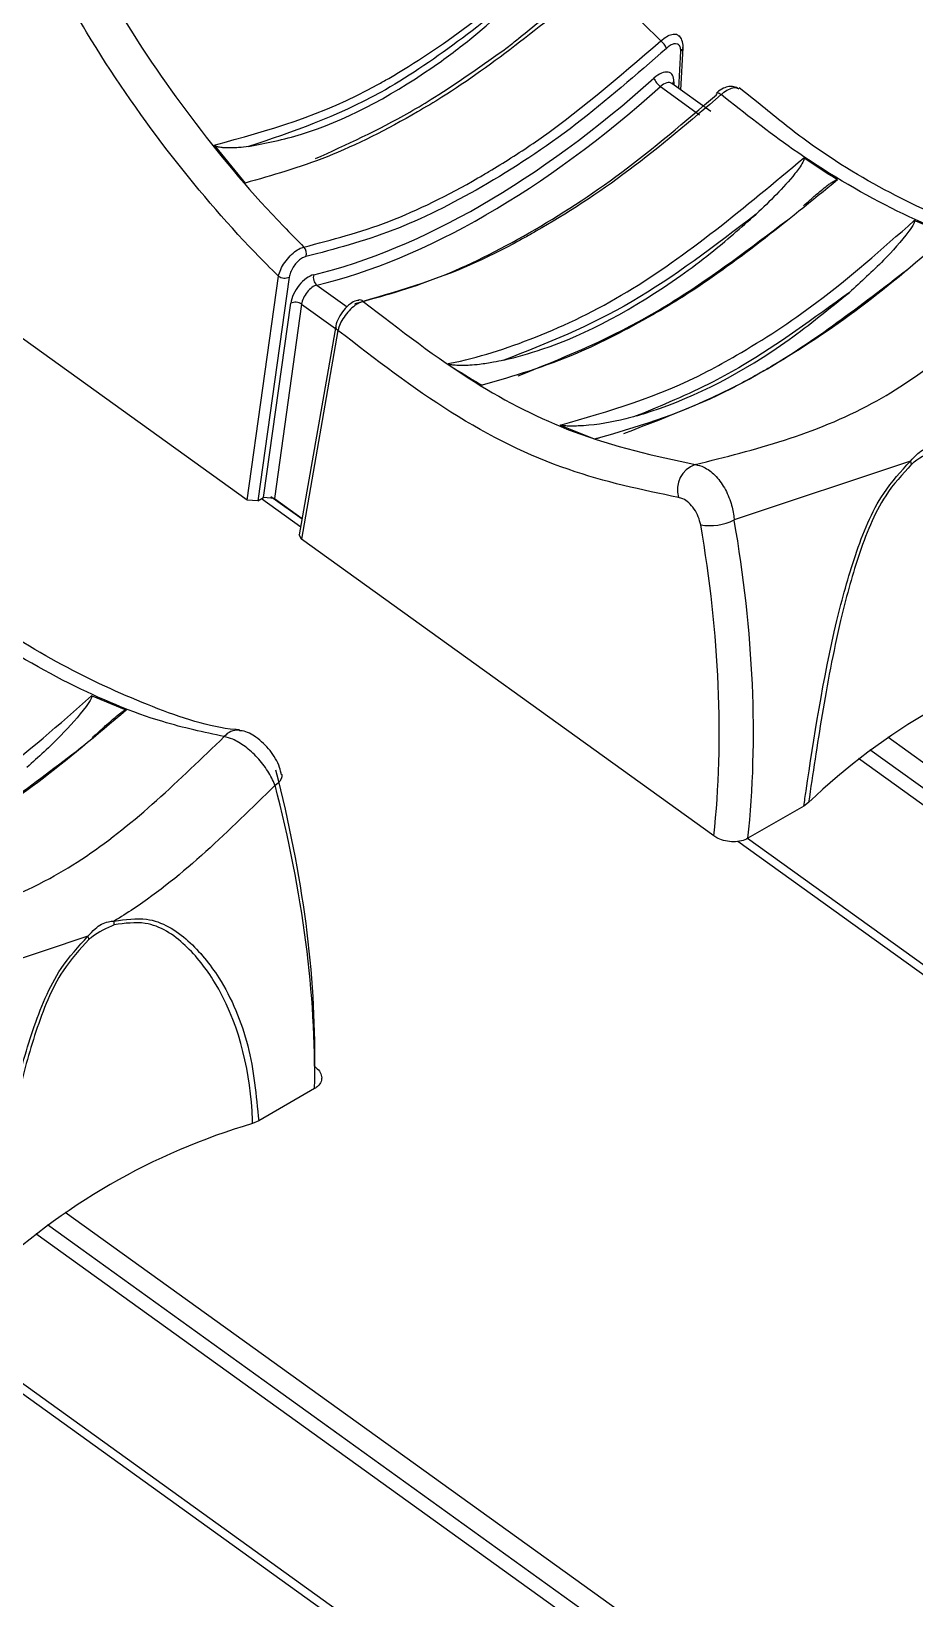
# Model space of a CAD drawing. Header units: inches. Extents: x 1.2 to 43.4, y 1.7 to 28.6.
# Drawn here: x 6.292 to 6.815, y 15.17 to 16.098 of the extents above; entities that cross this region are included whole.
import ezdxf

# ---------------------------------------------------------------- set-up
doc = ezdxf.new("R2010")
doc.units = ezdxf.units.IN
doc.header["$MEASUREMENT"] = 0

msp = doc.modelspace()

# ---------------------------------------------------------------- linework, layer by layer
for p, q in [((6.67574, 16.06411), (6.67684, 16.08631)), ((6.67696, 16.06323), (6.6782, 16.08835)), ((6.67152, 16.06714), (6.6714, 16.0672)), ((6.69458, 16.05056), (6.67147, 16.06718)), ((6.67277, 16.06807), (6.67269, 16.0663)), ((6.66484, 16.06527), (6.68805, 16.04858)), ((6.72364, 16.05487), (6.71144, 16.06452)), ((6.40048, 16.03058), (6.41895, 16.00821)), ((6.41999, 15.82056), (6.17574, 15.99619)), ((6.83555, 15.9775), (6.81506, 15.98592)), ((6.41999, 15.82056), (6.43859, 15.95307)), ((6.44504, 15.9525), (6.42646, 15.82011)), ((6.46134, 15.9478), (6.47933, 15.93487)), ((6.42972, 15.822), (6.44587, 15.93708)), ((6.45232, 15.93651), (6.43619, 15.82155)), ((6.45232, 15.93651), (6.47234, 15.92212)), ((6.47256, 15.9234), (6.45092, 15.79988)), ((6.47386, 15.92091), (6.45222, 15.79738)), ((6.60549, 15.86486), (6.62618, 15.85658)), ((6.8129, 15.84358), (6.70848, 15.80875)), ((6.42646, 15.82011), (6.41999, 15.82056)), ((6.42646, 15.82011), (6.42972, 15.822)), ((6.42865, 15.82138), (6.45178, 15.80475)), ((6.43619, 15.82155), (6.42972, 15.822)), ((6.45256, 15.80921), (6.43413, 15.82247)), ((6.43619, 15.82155), (6.45265, 15.80972)), ((6.45222, 15.79738), (6.45092, 15.79988)), ((6.69648, 15.62174), (6.45222, 15.79738)), ((6.34843, 15.69629), (6.32795, 15.70472)), ((7.87559, 14.90637), (6.7995, 15.68016)), ((7.86393, 14.89964), (6.78888, 15.67268)), ((7.85613, 14.89514), (6.78202, 15.66751)), ((6.44071, 15.65792), (6.44063, 15.65816)), ((6.75256, 15.64159), (6.74975, 15.63946)), ((6.74975, 15.63946), (6.71667, 15.62036)), ((6.71066, 15.61859), (7.77881, 14.85051)), ((7.78327, 14.85308), (6.71639, 15.62025)), ((6.32579, 15.56238), (6.22137, 15.52755)), ((6.45999, 15.47218), (6.4269, 15.45308)), ((6.4269, 15.45308), (6.42332, 15.45152)), ((7.37681, 14.61844), (6.30177, 15.39148)), ((7.38847, 14.62517), (6.31239, 15.39895)), ((7.36902, 14.61394), (6.2949, 15.38631)), ((6.22355, 15.33738), (7.2917, 14.5693)), ((7.29616, 14.57188), (6.22928, 15.33905))]:
    msp.add_line(p, q)
at = {"flags": 128}
for points in [[(6.69809, 16.06145), (6.69819, 16.06152), (6.69853, 16.0616), (6.69898, 16.06154), (6.69952, 16.06133), (6.70014, 16.06097), (6.7008, 16.0605)], [(6.43661, 15.6518), (6.43835, 15.65309), (6.43966, 15.65442), (6.4405, 15.65575), (6.44082, 15.65702), (6.44071, 15.65792)]]:
    msp.add_lwpolyline(points, dxfattribs=at)
for centre, radius, start, end in [((6.65848, 16.08401), 0.01061, 21.58405, 51.65882), ((6.67558, 16.08862), 0.00263, 298.49363, 353.15222), ((6.67073, 16.07376), 0.01033, 199.65458, 235.2404), ((6.67431, 16.06547), 0.00302, 120.5599, 150.52762), ((6.69889, 16.06082), 0.00101, 142.09318, 203.28739), ((6.4494, 15.96648), 0.00575, 341.64412, 41.82427), ((6.44233, 15.95868), 0.00675, 236.30455, 293.65137), ((6.46492, 15.95224), 0.0057, 162.53326, 231.17337), ((6.44858, 15.9309), 0.00675, 56.30825, 113.64551), ((6.48667, 15.93586), 0.00314, 46.51438, 100.38234), ((6.47523, 15.92321), 0.00267, 175.71657, 239.29461), ((6.69049, 15.82674), 0.01568, 108.76191, 197.27569), ((6.79322, 15.83642), 0.02095, 14.70105, 20.00861), ((6.69408, 15.83849), 0.03304, 260.54627, 295.84141), ((7.01963, 15.36126), 0.38718, 106.38148, 133.61315), ((6.41433, 15.67426), 0.01005, 83.98438, 141.26081), ((6.31821, 15.57048), 0.02317, 356.76056, 2.19608), ((6.30602, 15.55518), 0.02104, 14.71227, 19.99739), ((6.53251, 15.08006), 0.38718, 106.38148, 133.61315)]:
    msp.add_arc(centre, radius, start, end)
for centre, major_axis, ratio, start_param, end_param in [((6.59323, 16.35551), (0.26826, 0.38406), 0.513883, 3.664852, 4.283029), ((6.66299, 16.0619), (0.00789, 0.0113), 0.513883, 5.597097, 7.424621), ((6.66622, 16.05964), (0.00521, 0.00757), 0.519406, 6.272431, 7.420905), ((6.59646, 16.35325), (0.27095, 0.38779), 0.513775, 3.664923, 4.2831), ((6.45555, 15.94214), (0.00789, 0.0113), 0.513883, 0.52326, 2.350784), ((6.45878, 15.93989), (0.00521, 0.00757), 0.519406, 0.519543, 2.347068), ((6.27595, 15.90891), (-0.28932, 0.55226), 0.609678, 3.882247, 4.229577), ((6.26588, 15.90364), (-0.28211, 0.53984), 0.610422, 3.882904, 4.230235), ((6.03183, 15.76852), (-0.32401, 0.51574), 0.54313, 3.836956, 4.184286), ((6.02163, 15.7621), (-0.33121, 0.52816), 0.54393, 3.83737, 4.1847)]:
    msp.add_ellipse(centre, major_axis=major_axis, ratio=ratio, start_param=start_param, end_param=end_param)
for points, knots in [([(6.66506, 16.09233), (6.65354, 16.10377), (6.62316, 16.13395), (6.57262, 16.19427), (6.53909, 16.24716), (6.52068, 16.2762)], [0, 0, 0, 0, 0.215851, 0.569406, 1, 1, 1, 1]), ([(6.31694, 16.15859), (6.32593, 16.14202), (6.34779, 16.10176), (6.3893, 16.04166), (6.42733, 15.9968), (6.44964, 15.97438), (6.45368, 15.97031)], [0, 0, 0, 0, 0.2363914, 0.5747043, 0.9228292, 1, 1, 1, 1]), ([(6.43859, 15.95307), (6.43395, 15.95771), (6.41105, 15.98063), (6.37147, 16.02719), (6.32868, 16.08893), (6.30582, 16.13104), (6.29657, 16.14807)], [0, 0, 0, 0, 0.0850769, 0.420491, 0.7656322, 1, 1, 1, 1]), ([(6.40048, 16.03058), (6.43233, 16.03932), (6.46625, 16.04864), (6.53292, 16.08665), (6.57089, 16.11483), (6.6046, 16.14695), (6.60825, 16.15042)], [0, 0, 0, 0, 0.473155, 0.503814, 0.94637, 1, 1, 1, 1]), ([(6.62777, 16.12869), (6.59684, 16.1034), (6.56104, 16.07413), (6.5075, 16.04221), (6.46734, 16.0218), (6.43487, 16.01268), (6.41895, 16.00821)], [0, 0, 0, 0, 0.428705, 0.496172, 0.752971, 1, 1, 1, 1]), ([(6.59063, 16.12776), (6.55993, 16.10319), (6.5024, 16.05714), (6.44682, 16.03848), (6.42089, 16.02977)], [0, 0, 0, 0, 0.5335978, 1, 1, 1, 1]), ([(6.42089, 16.02977), (6.43126, 16.03183), (6.46553, 16.03862), (6.51109, 16.06256), (6.55769, 16.09689), (6.57779, 16.11573), (6.59063, 16.12776)], [0, 0, 0, 0, 0.194223, 0.641952, 0.771291, 1, 1, 1, 1]), ([(6.57409, 16.08841), (6.57629, 16.09017), (6.58728, 16.09899), (6.60139, 16.11075), (6.61485, 16.12133), (6.61987, 16.12494), (6.62223, 16.12652), (6.62388, 16.12752), (6.62504, 16.12815), (6.62587, 16.12853), (6.62653, 16.12876), (6.62702, 16.12888), (6.6274, 16.12887), (6.62763, 16.12882), (6.62774, 16.12873), (6.62777, 16.12869)], [0, 0, 0, 0, 0.129537, 0.648394, 0.820157, 0.877618, 0.916415, 0.942709, 0.960627, 0.97293, 0.981482, 0.990417, 0.994076, 0.997767, 1, 1, 1, 1]), ([(6.66506, 16.09233), (6.66619, 16.09324), (6.66846, 16.09506), (6.67168, 16.09634), (6.67422, 16.09652), (6.67519, 16.09567), (6.6756, 16.09531)], [0, 0, 0, 0, 0.267165, 0.534223, 0.800956, 1, 1, 1, 1]), ([(6.6756, 16.09531), (6.67579, 16.09524), (6.67606, 16.09514), (6.67614, 16.09483), (6.67617, 16.09475)], [0, 0, 0, 0, 0.725, 1, 1, 1, 1]), ([(6.67812, 16.08833), (6.67815, 16.0885), (6.67844, 16.09004), (6.6777, 16.09245), (6.67664, 16.09483), (6.67569, 16.09541), (6.67567, 16.09543)], [0, 0, 0, 0, 0.065466, 0.570668, 0.989145, 1, 1, 1, 1]), ([(6.45368, 15.97031), (6.47026, 15.97463), (6.50341, 15.98326), (6.54111, 16.002), (6.56977, 16.01878), (6.60612, 16.0417), (6.63991, 16.07073), (6.66506, 16.09233)], [0, 0, 0, 0, 0.248411, 0.496821, 0.527006, 0.647843, 1, 1, 1, 1]), ([(6.66835, 16.08791), (6.65055, 16.07232), (6.61442, 16.04068), (6.55959, 16.00494), (6.50534, 15.97779), (6.47184, 15.96908), (6.45485, 15.96467)], [0, 0, 0, 0, 0.247956, 0.503297, 0.748099, 1, 1, 1, 1]), ([(6.46049, 16.02262), (6.47896, 16.03099), (6.50213, 16.04149), (6.54036, 16.06445), (6.55968, 16.07817), (6.57409, 16.08841)], [0, 0, 0, 0, 0.499888, 0.626785, 1, 1, 1, 1]), ([(6.67684, 16.08631), (6.67683, 16.08679), (6.67683, 16.08807), (6.67618, 16.08963), (6.67478, 16.09062), (6.67287, 16.09065), (6.67062, 16.08979), (6.6691, 16.08854), (6.66835, 16.08791)], [0, 0, 0, 0, 0.108567, 0.292197, 0.471521, 0.647897, 0.823949, 1, 1, 1, 1]), ([(6.48388, 15.93684), (6.5002, 15.94132), (6.53329, 15.95042), (6.58688, 15.9773), (6.64252, 16.0131), (6.67931, 16.0445), (6.69796, 16.06042)], [0, 0, 0, 0, 0.243757, 0.494258, 0.743515, 1, 1, 1, 1]), ([(6.7008, 16.0605), (6.6826, 16.04497), (6.6462, 16.01392), (6.60706, 15.98861), (6.57812, 15.9723), (6.54284, 15.95393), (6.5118, 15.94485), (6.48883, 15.93813)], [0, 0, 0, 0, 0.252922, 0.505844, 0.535964, 0.656537, 1, 1, 1, 1]), ([(6.71132, 16.06366), (6.71126, 16.06373), (6.71053, 16.06463), (6.70831, 16.06532), (6.70523, 16.06543), (6.70186, 16.06425), (6.69938, 16.0628), (6.69817, 16.0615), (6.69811, 16.06142)], [0, 0, 0, 0, 0.020734, 0.241929, 0.444704, 0.678767, 0.982536, 1, 1, 1, 1]), ([(6.71102, 16.06388), (6.71036, 16.06418), (6.70897, 16.0648), (6.7059, 16.06401), (6.70304, 16.06239), (6.70135, 16.06096), (6.7008, 16.0605)], [0, 0, 0, 0, 0.2728799, 0.5663689, 0.8590481, 1, 1, 1, 1]), ([(6.8936, 15.96176), (6.88156, 15.96433), (6.85184, 15.97069), (6.80121, 15.99197), (6.74831, 16.02301), (6.71487, 16.04939), (6.7008, 16.0605)], [0, 0, 0, 0, 0.196947, 0.486123, 0.783684, 1, 1, 1, 1]), ([(6.90255, 15.96571), (6.90169, 15.96577), (6.88587, 15.96692), (6.85155, 15.97843), (6.80098, 16.00117), (6.75769, 16.02713), (6.7321, 16.04798), (6.72364, 16.05487)], [0, 0, 0, 0, 0.016398, 0.300191, 0.579937, 0.861129, 1, 1, 1, 1]), ([(6.42089, 16.02977), (6.41893, 16.02953), (6.41547, 16.0291), (6.41095, 16.0289), (6.40768, 16.02895), (6.40543, 16.02912), (6.40387, 16.02933), (6.40279, 16.02955), (6.40204, 16.02975), (6.40145, 16.02995), (6.40102, 16.03015), (6.40071, 16.03035), (6.40056, 16.03048), (6.4005, 16.03055), (6.40048, 16.03058)], [0, 0, 0, 0, 0.298506, 0.528196, 0.683027, 0.787322, 0.857598, 0.905036, 0.937178, 0.959116, 0.981431, 0.990198, 0.996887, 1, 1, 1, 1]), ([(6.53864, 15.90118), (6.53914, 15.90128), (6.55602, 15.90469), (6.59097, 15.91556), (6.66181, 15.94959), (6.71486, 15.99394), (6.74974, 16.0231)], [0, 0, 0, 0, 0.007572, 0.255601, 0.510614, 1, 1, 1, 1]), ([(6.74974, 16.0231), (6.74979, 16.02306), (6.74988, 16.02297), (6.74995, 16.0227), (6.74987, 16.02185), (6.74826, 16.01866), (6.73959, 16.00705), (6.7296, 15.99748), (6.72161, 15.98982)], [0, 0, 0, 0, 0.004435, 0.010164, 0.020996, 0.068057, 0.253998, 1, 1, 1, 1]), ([(6.76975, 16.01006), (6.76931, 16.01034), (6.76329, 16.01406), (6.75661, 16.0184), (6.7504, 16.02265), (6.74974, 16.0231)], [0, 0, 0, 0, 0.0662716, 0.9017691, 1, 1, 1, 1]), ([(6.76975, 16.01006), (6.7392, 15.98515), (6.70248, 15.95521), (6.65105, 15.92459), (6.61, 15.90333), (6.57766, 15.89386), (6.55922, 15.88846)], [0, 0, 0, 0, 0.420318, 0.505078, 0.717723, 1, 1, 1, 1]), ([(6.74948, 15.99476), (6.75078, 15.99591), (6.7537, 15.99848), (6.75782, 16.002), (6.76144, 16.00498), (6.76395, 16.00694), (6.76571, 16.00821), (6.76695, 16.00903), (6.76783, 16.00954), (6.76852, 16.00989), (6.76904, 16.01008), (6.76943, 16.01014), (6.76963, 16.01012), (6.76972, 16.01008), (6.76975, 16.01006)], [0, 0, 0, 0, 0.206338, 0.462947, 0.636171, 0.75325, 0.832566, 0.886511, 0.923412, 0.948903, 0.975513, 0.986143, 0.994939, 1, 1, 1, 1]), ([(6.72161, 15.98982), (6.69701, 15.97104), (6.6466, 15.93256), (6.59733, 15.91323), (6.57211, 15.90333)], [0, 0, 0, 0, 0.487974, 1, 1, 1, 1]), ([(6.57211, 15.90333), (6.57957, 15.90531), (6.61299, 15.9142), (6.65529, 15.93715), (6.69783, 15.96889), (6.71259, 15.98188), (6.72161, 15.98982)], [0, 0, 0, 0, 0.1567212, 0.7021665, 0.8180978, 1, 1, 1, 1]), ([(6.58048, 15.89404), (6.60562, 15.90412), (6.63661, 15.91654), (6.69044, 15.94888), (6.71815, 15.96982), (6.73964, 15.98607)], [0, 0, 0, 0, 0.491015, 0.605205, 1, 1, 1, 1]), ([(6.60549, 15.86486), (6.63419, 15.87313), (6.66839, 15.88297), (6.71995, 15.91171), (6.7613, 15.93848), (6.79595, 15.96906), (6.81506, 15.98592)], [0, 0, 0, 0, 0.422733, 0.503535, 0.726272, 1, 1, 1, 1]), ([(6.81506, 15.98592), (6.8151, 15.9859), (6.81519, 15.98584), (6.81526, 15.98565), (6.81523, 15.98515), (6.81434, 15.98303), (6.80864, 15.975), (6.79598, 15.96086), (6.78355, 15.94966), (6.77672, 15.94349)], [0, 0, 0, 0, 0.0030186, 0.0067176, 0.0132128, 0.0342708, 0.1324363, 0.5224254, 1, 1, 1, 1]), ([(6.83555, 15.9775), (6.81814, 15.96267), (6.78331, 15.93303), (6.74591, 15.90846), (6.71786, 15.89227), (6.68147, 15.87283), (6.64985, 15.86353), (6.62618, 15.85658)], [0, 0, 0, 0, 0.242688, 0.485374, 0.515758, 0.637393, 1, 1, 1, 1]), ([(6.43859, 15.95307), (6.43897, 15.95438), (6.43973, 15.95702), (6.44225, 15.96129), (6.44543, 15.96516), (6.44895, 15.96819), (6.45177, 15.96978), (6.45324, 15.97019), (6.45368, 15.97031)], [0, 0, 0, 0, 0.186969, 0.374498, 0.560679, 0.743147, 0.921862, 1, 1, 1, 1]), ([(6.45485, 15.96467), (6.45455, 15.96459), (6.45353, 15.96433), (6.45161, 15.96324), (6.44927, 15.96112), (6.44722, 15.95838), (6.44566, 15.95534), (6.44525, 15.95345), (6.44504, 15.9525)], [0, 0, 0, 0, 0.077736, 0.255434, 0.437189, 0.623377, 0.81172, 1, 1, 1, 1]), ([(6.64319, 15.86001), (6.67118, 15.87063), (6.72521, 15.89113), (6.78315, 15.9356), (6.81108, 15.95704)], [0, 0, 0, 0, 0.517848, 1, 1, 1, 1]), ([(6.68544, 15.84159), (6.72077, 15.85043), (6.76366, 15.86116), (6.83393, 15.90395), (6.86707, 15.93606), (6.8936, 15.96176)], [0, 0, 0, 0, 0.482262, 0.585619, 1, 1, 1, 1]), ([(6.48613, 15.93874), (6.48566, 15.9387), (6.48392, 15.93852), (6.48091, 15.93657), (6.47715, 15.93317), (6.47421, 15.92851), (6.47264, 15.92514), (6.47261, 15.92349), (6.47261, 15.9234)], [0, 0, 0, 0, 0.074061, 0.27047, 0.511234, 0.746675, 0.985225, 1, 1, 1, 1]), ([(6.48883, 15.93813), (6.48776, 15.93777), (6.48563, 15.93705), (6.48208, 15.93439), (6.47878, 15.9309), (6.47605, 15.92687), (6.47447, 15.92342), (6.47402, 15.92154), (6.47386, 15.92091)], [0, 0, 0, 0, 0.18149, 0.362968, 0.544432, 0.726213, 0.908502, 1, 1, 1, 1]), ([(6.48883, 15.93813), (6.51057, 15.92135), (6.55145, 15.88981), (6.61847, 15.85602), (6.66148, 15.84675), (6.68544, 15.84159)], [0, 0, 0, 0, 0.334741, 0.629277, 1, 1, 1, 1]), ([(6.65042, 15.87032), (6.65337, 15.87122), (6.68241, 15.88004), (6.72584, 15.90213), (6.76486, 15.93385), (6.77672, 15.94349)], [0, 0, 0, 0, 0.07306, 0.718365, 1, 1, 1, 1]), ([(6.77672, 15.94349), (6.75562, 15.92805), (6.72872, 15.90835), (6.68642, 15.88503), (6.66558, 15.87652), (6.65042, 15.87032)], [0, 0, 0, 0, 0.497032, 0.634013, 1, 1, 1, 1]), ([(6.67551, 15.82209), (6.65386, 15.82657), (6.60975, 15.83571), (6.54086, 15.86933), (6.49604, 15.90384), (6.47386, 15.92091)], [0, 0, 0, 0, 0.327407, 0.667082, 1, 1, 1, 1]), ([(6.57211, 15.90333), (6.57009, 15.90289), (6.56529, 15.90186), (6.55857, 15.90087), (6.55252, 15.90034), (6.54835, 15.90019), (6.54545, 15.90021), (6.54343, 15.90031), (6.542, 15.90043), (6.54099, 15.90055), (6.54021, 15.90068), (6.53962, 15.90081), (6.53916, 15.90094), (6.53888, 15.90105), (6.53872, 15.90113), (6.53865, 15.90117), (6.53864, 15.90118)], [0, 0, 0, 0, 0.190857, 0.453321, 0.630174, 0.74941, 0.829901, 0.884355, 0.921316, 0.946527, 0.963861, 0.980069, 0.988477, 0.994453, 0.998623, 1, 1, 1, 1]), ([(6.53864, 15.90118), (6.5392, 15.90081), (6.54551, 15.89671), (6.55238, 15.89247), (6.55868, 15.88878), (6.55922, 15.88846)], [0, 0, 0, 0, 0.082514, 0.920631, 1, 1, 1, 1]), ([(6.65042, 15.87032), (6.64837, 15.86976), (6.63808, 15.86691), (6.62653, 15.86493), (6.61559, 15.86436), (6.6126, 15.86431), (6.61052, 15.86434), (6.60905, 15.86439), (6.60801, 15.86446), (6.60726, 15.86453), (6.60665, 15.8646), (6.60619, 15.86467), (6.60582, 15.86475), (6.60562, 15.86481), (6.60552, 15.86485), (6.60549, 15.86486)], [0, 0, 0, 0, 0.1435083, 0.7184346, 0.8088905, 0.8698412, 0.911034, 0.9389866, 0.9580683, 0.9711963, 0.9803415, 0.9901103, 0.9940469, 0.9980291, 1, 1, 1, 1]), ([(6.62618, 15.85658), (6.62613, 15.8566), (6.62602, 15.85664), (6.62595, 15.85674), (6.62616, 15.85697), (6.62703, 15.85718), (6.6281, 15.85736), (6.62857, 15.85743)], [0, 0, 0, 0, 0.0303527, 0.0727048, 0.1864614, 0.6404991, 1, 1, 1, 1]), ([(6.8129, 15.84358), (6.81429, 15.84515), (6.81787, 15.84919), (6.8235, 15.85221), (6.82731, 15.85249), (6.82847, 15.85257)], [0, 0, 0, 0, 0.304026, 0.787468, 1, 1, 1, 1]), ([(6.82845, 15.85037), (6.82392, 15.84832), (6.81879, 15.846), (6.81404, 15.84218), (6.81348, 15.84173)], [0, 0, 0, 0, 0.882838, 1, 1, 1, 1]), ([(6.68544, 15.84159), (6.68714, 15.84118), (6.69109, 15.84023), (6.69726, 15.83557), (6.70299, 15.82802), (6.70683, 15.81909), (6.70819, 15.81245), (6.70844, 15.80923), (6.70848, 15.80875)], [0, 0, 0, 0, 0.155397, 0.361998, 0.574133, 0.787348, 0.968028, 1, 1, 1, 1]), ([(6.74975, 15.63946), (6.7502, 15.64244), (6.75525, 15.67608), (6.76275, 15.72671), (6.77946, 15.78776), (6.79331, 15.82239), (6.80733, 15.83755), (6.8129, 15.84358)], [0, 0, 0, 0, 0.047044, 0.53055, 0.70693, 0.883365, 1, 1, 1, 1]), ([(6.81348, 15.84173), (6.80811, 15.83585), (6.79454, 15.82098), (6.78127, 15.78702), (6.76937, 15.7428), (6.76006, 15.69254), (6.75506, 15.65859), (6.75256, 15.64159)], [0, 0, 0, 0, 0.114748, 0.290047, 0.466606, 0.73294, 1, 1, 1, 1]), ([(6.68865, 15.80589), (6.68826, 15.80751), (6.68747, 15.81073), (6.68491, 15.81537), (6.68169, 15.81909), (6.67838, 15.82141), (6.67637, 15.82188), (6.67551, 15.82209)], [0, 0, 0, 0, 0.214993, 0.430066, 0.642162, 0.846827, 1, 1, 1, 1]), ([(6.40649, 15.68055), (6.39445, 15.68313), (6.36473, 15.68948), (6.31409, 15.71076), (6.26119, 15.74181), (6.22776, 15.76819), (6.21368, 15.77929)], [0, 0, 0, 0, 0.196947, 0.486123, 0.783684, 1, 1, 1, 1]), ([(6.41544, 15.68451), (6.41458, 15.68457), (6.39876, 15.68571), (6.36444, 15.69722), (6.31386, 15.71997), (6.27057, 15.74593), (6.24498, 15.76678), (6.23652, 15.77367)], [0, 0, 0, 0, 0.016398, 0.300191, 0.579937, 0.861129, 1, 1, 1, 1]), ([(6.11838, 15.58366), (6.14708, 15.59192), (6.18127, 15.60177), (6.23284, 15.63051), (6.27419, 15.65727), (6.30884, 15.68785), (6.32795, 15.70472)], [0, 0, 0, 0, 0.422733, 0.503535, 0.726271, 1, 1, 1, 1]), ([(6.34843, 15.69629), (6.33102, 15.68147), (6.2962, 15.65182), (6.2588, 15.62726), (6.23074, 15.61107), (6.19436, 15.59162), (6.16274, 15.58233), (6.13906, 15.57537)], [0, 0, 0, 0, 0.242688, 0.485374, 0.515758, 0.637392, 1, 1, 1, 1]), ([(6.32795, 15.70472), (6.32799, 15.70469), (6.32807, 15.70464), (6.32814, 15.70445), (6.32812, 15.70394), (6.32723, 15.70183), (6.32153, 15.6938), (6.30886, 15.67965), (6.29644, 15.66845), (6.2896, 15.66228)], [0, 0, 0, 0, 0.0030186, 0.0067186, 0.0132123, 0.0342703, 0.1324379, 0.5224251, 1, 1, 1, 1]), ([(6.32839, 15.67989), (6.32909, 15.68052), (6.3316, 15.68282), (6.33542, 15.68629), (6.33945, 15.68986), (6.34223, 15.69224), (6.34416, 15.6938), (6.34551, 15.69482), (6.34645, 15.69547), (6.34718, 15.69592), (6.34771, 15.69619), (6.3481, 15.69631), (6.34831, 15.69633), (6.3484, 15.6963), (6.34843, 15.69629)], [0, 0, 0, 0, 0.110128, 0.40074, 0.596756, 0.728888, 0.817999, 0.878205, 0.91904, 0.946912, 0.974741, 0.985958, 0.995006, 1, 1, 1, 1]), ([(6.19833, 15.56038), (6.23365, 15.56922), (6.27655, 15.57996), (6.34681, 15.62275), (6.37996, 15.65485), (6.40649, 15.68055)], [0, 0, 0, 0, 0.482261, 0.585618, 1, 1, 1, 1]), ([(6.43661, 15.6518), (6.43531, 15.65458), (6.4327, 15.66016), (6.42627, 15.6683), (6.41897, 15.67491), (6.41202, 15.67913), (6.40815, 15.68012), (6.40649, 15.68055)], [0, 0, 0, 0, 0.212333, 0.425635, 0.637855, 0.84454, 1, 1, 1, 1]), ([(6.44043, 15.65784), (6.44009, 15.65934), (6.43895, 15.66441), (6.43383, 15.67278), (6.42613, 15.68008), (6.41959, 15.68383), (6.41607, 15.68398), (6.41552, 15.684)], [0, 0, 0, 0, 0.122722, 0.412963, 0.713723, 0.955456, 1, 1, 1, 1]), ([(6.15608, 15.57881), (6.18406, 15.58942), (6.2381, 15.60992), (6.29603, 15.6544), (6.32397, 15.67584)], [0, 0, 0, 0, 0.5178478, 1, 1, 1, 1]), ([(6.43661, 15.6518), (6.40943, 15.62496), (6.37878, 15.59468), (6.34517, 15.57374), (6.34136, 15.57137)], [0, 0, 0, 0, 0.886616, 1, 1, 1, 1]), ([(6.71667, 15.62036), (6.71542, 15.61978), (6.71292, 15.61863), (6.70814, 15.61812), (6.7033, 15.61863), (6.69926, 15.61997), (6.69727, 15.62124), (6.69648, 15.62174)], [0, 0, 0, 0, 0.214839, 0.429697, 0.64423, 0.858623, 1, 1, 1, 1]), ([(6.32579, 15.56238), (6.32717, 15.56394), (6.33076, 15.56799), (6.33639, 15.571), (6.3402, 15.57128), (6.34136, 15.57137)], [0, 0, 0, 0, 0.304028, 0.787478, 1, 1, 1, 1]), ([(6.34134, 15.56917), (6.33681, 15.56712), (6.33168, 15.5648), (6.32693, 15.56098), (6.32637, 15.56053)], [0, 0, 0, 0, 0.882838, 1, 1, 1, 1]), ([(6.42332, 15.45152), (6.42321, 15.45402), (6.42196, 15.48349), (6.41168, 15.52296), (6.38444, 15.55794), (6.3635, 15.57214), (6.34762, 15.57001), (6.34134, 15.56917)], [0, 0, 0, 0, 0.045206, 0.532626, 0.709475, 0.885064, 1, 1, 1, 1]), ([(6.34136, 15.57137), (6.34788, 15.57232), (6.36427, 15.57472), (6.38614, 15.56069), (6.40707, 15.53479), (6.42264, 15.49809), (6.42548, 15.4681), (6.4269, 15.45308)], [0, 0, 0, 0, 0.116438, 0.292573, 0.468655, 0.733955, 1, 1, 1, 1]), ([(6.26264, 15.35826), (6.26309, 15.36124), (6.26814, 15.39487), (6.27564, 15.4455), (6.29235, 15.50656), (6.3062, 15.54119), (6.32021, 15.55635), (6.32579, 15.56238)], [0, 0, 0, 0, 0.047044, 0.5305501, 0.7069303, 0.883364, 1, 1, 1, 1]), ([(6.32637, 15.56053), (6.321, 15.55464), (6.30742, 15.53977), (6.29416, 15.50582), (6.28226, 15.4616), (6.27295, 15.41134), (6.26795, 15.37738), (6.26544, 15.36038)], [0, 0, 0, 0, 0.114748, 0.290047, 0.466607, 0.73294, 1, 1, 1, 1]), ([(6.46006, 15.48527), (6.46108, 15.48439), (6.46312, 15.48263), (6.46439, 15.47945), (6.46409, 15.47633), (6.46245, 15.47382), (6.46069, 15.47265), (6.45999, 15.47218)], [0, 0, 0, 0, 0.21483, 0.429675, 0.644202, 0.858598, 1, 1, 1, 1])]:
    msp.add_open_spline(points, degree=3, knots=knots)

doc.saveas('drawing.dxf')
